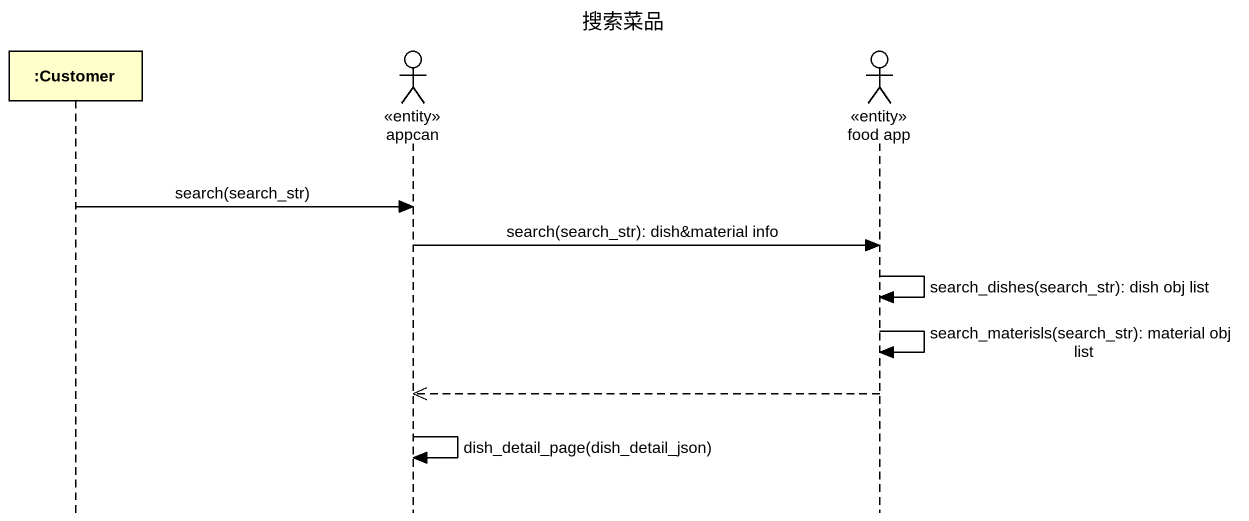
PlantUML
@startuml
title 搜索菜品
hide footbox
participant ":Customer" as Customer
actor appcan <<entity>>
actor "food app" as food_app <<entity>>

Customer -> appcan : search(search_str)
appcan -> food_app : search(search_str): dish&material info
food_app -> food_app : search_dishes(search_str): dish obj list
food_app -> food_app : search_materisls(search_str): material obj list
food_app -->> appcan
appcan -> appcan : dish_detail_page(dish_detail_json)
@enduml
